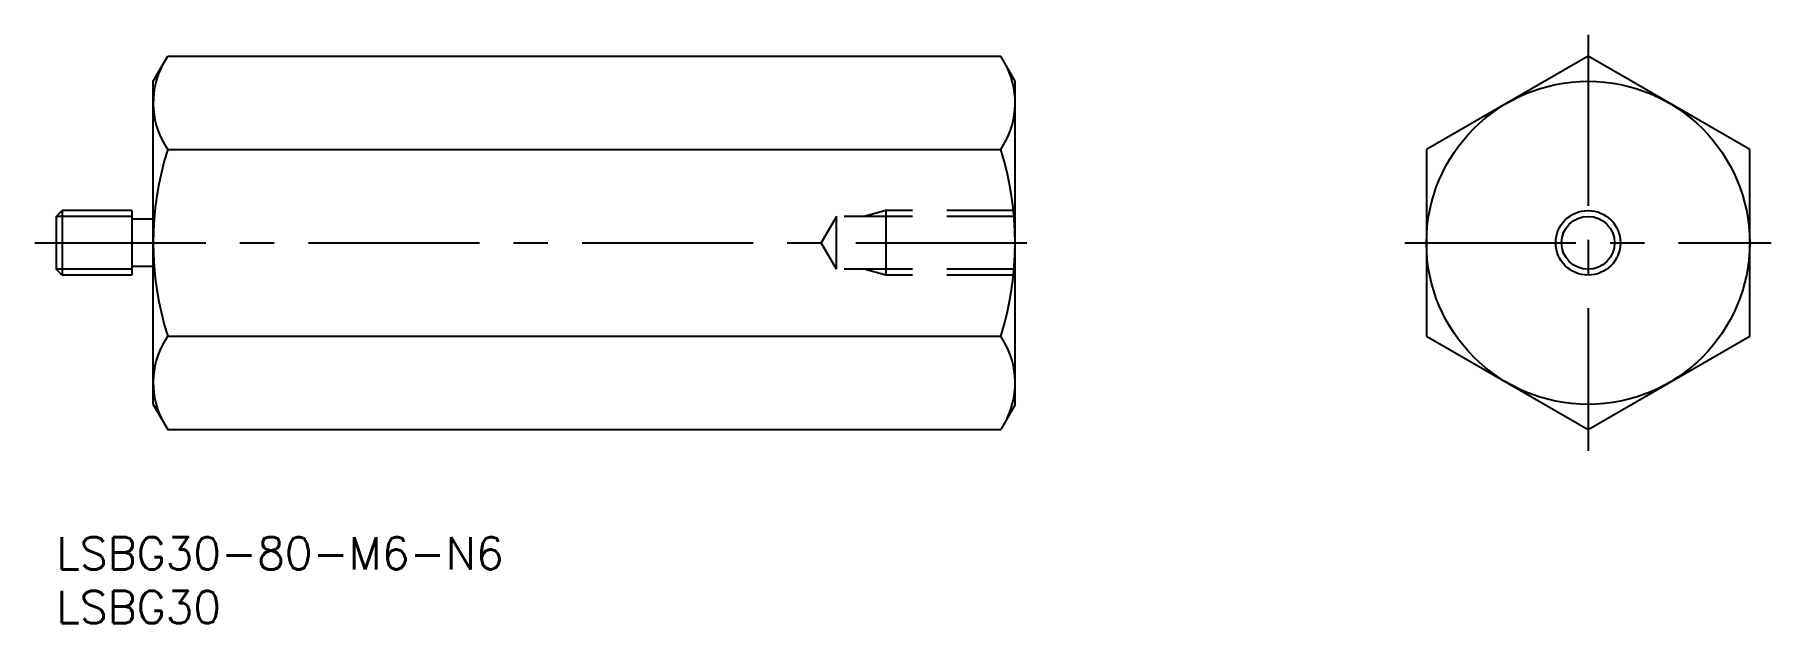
# Model space of a CAD drawing. Extents: x -2 to 159, y -8 to 47.
import ezdxf

# ---------------------------------------------------------------- set-up
doc = ezdxf.new("R2010")
doc.units = 0
doc.header["$LTSCALE"] = 0.5
doc.linetypes.add('CENTER', pattern=[50.8, 31.75, -6.35, 6.35, -6.35])
doc.linetypes.add('DASHED', pattern=[19.05, 12.7, -6.35])
for name, color, linetype in [('MSM_CENTER', 1, 'CENTER'), ('MSM_CONTINUOUS', 7, 'CONTINUOUS'), ('MSM_DASHED', 4, 'DASHED'), ('MSM_NARROW', 5, 'CONTINUOUS'), ('MSM_PART_NUMBER', 7, 'CONTINUOUS')]:
    doc.layers.add(name, color=color, linetype=linetype)
doc.styles.get("Standard").update_dxf_attribs({"font": 'txt.shx', "height": 3, "bigfont": 'bigfont.shx'})

# ---------------------------------------------------------------- blocks, each defined once
blk = doc.blocks.new('*U4')
at = {"layer": 'MSM_PART_NUMBER'}
blk.add_text('LSBG30-80-M6-N6', height=3, dxfattribs=at).set_placement((0, -3))
blk = doc.blocks.new('*U5')
at = {"layer": 'MSM_PART_NUMBER'}
blk.add_text('LSBG30', height=3, dxfattribs=at).set_placement((0, -8))

msp = doc.modelspace()

# ---------------------------------------------------------------- linework, layer by layer
at = {"layer": 'MSM_CENTER'}
for p, q in [((142.18, 46.64), (142.18, 8)), ((-2, 27.32), (91, 27.32)), ((125.18, 27.32), (159.18, 27.32))]:
    msp.add_line(p, q, dxfattribs=at)
at = {"layer": 'MSM_CONTINUOUS'}
for p, q in [((9, 42.32), (10.34, 44.64)), ((10.34, 44.64), (87.66, 44.64)), ((89, 42.32), (87.66, 44.64)), ((142.18, 44.64), (127.18, 35.98)), ((157.18, 35.98), (142.18, 44.64)), ((9, 12.32), (9, 42.32)), ((89, 12.32), (89, 42.32)), ((10.34, 35.98), (87.66, 35.98)), ((127.18, 35.98), (127.18, 18.66)), ((157.18, 18.66), (157.18, 35.98)), ((0, 29.78), (0.54, 30.32)), ((0, 29.78), (0, 24.86)), ((7, 30.32), (0.54, 30.32)), ((0.54, 30.32), (0.54, 24.32)), ((7, 30.32), (7, 24.32)), ((9, 29.52), (7, 29.52)), ((0.54, 24.32), (0, 24.86)), ((7, 24.32), (0.54, 24.32)), ((9, 25.12), (7, 25.12)), ((10.34, 18.66), (87.66, 18.66)), ((127.18, 18.66), (142.18, 10)), ((142.18, 10), (157.18, 18.66)), ((9, 12.32), (10.34, 10)), ((89, 12.32), (87.66, 10)), ((10.34, 10), (87.66, 10))]:
    msp.add_line(p, q, dxfattribs=at)
for radius in [15, 2.46]:
    msp.add_circle((142.18, 27.32), radius, dxfattribs=at)
for centre, radius, start, end in [((16.67, 40.31), 7.67, 154.3842, 214.3842), ((81.33, 40.31), 7.67, 325.6158, 25.6158), ((37.66, 27.32), 28.66, 162.412, 197.588), ((60.34, 27.32), 28.66, 342.412, 17.588), ((16.67, 14.33), 7.67, 145.6158, 205.6158), ((81.33, 14.33), 7.67, 334.3842, 34.3842)]:
    msp.add_arc(centre, radius, start, end, dxfattribs=at)
at = {"layer": 'MSM_DASHED'}
for p, q in [((72.42, 29.78), (71, 27.32)), ((89, 29.78), (72.42, 29.78)), ((72.42, 24.86), (72.42, 29.78)), ((77, 30.32), (75, 29.78)), ((89, 30.32), (77, 30.32)), ((77, 30.32), (77, 24.32)), ((72.42, 24.86), (71, 27.32)), ((89, 24.86), (72.42, 24.86)), ((77, 24.32), (75, 24.86)), ((89, 24.32), (77, 24.32))]:
    msp.add_line(p, q, dxfattribs=at)
at = {"layer": 'MSM_NARROW'}
for p, q in [((7, 29.78), (0, 29.78)), ((7, 24.86), (0, 24.86))]:
    msp.add_line(p, q, dxfattribs=at)
msp.add_circle((142.18, 27.32), 3, dxfattribs=at)

# ---------------------------------------------------------------- block references
at = {"layer": 'MSM_CONTINUOUS'}
for name in ['*U4', '*U5']:
    msp.add_blockref(name, (0, 0), dxfattribs=at)

doc.saveas('drawing.dxf')
